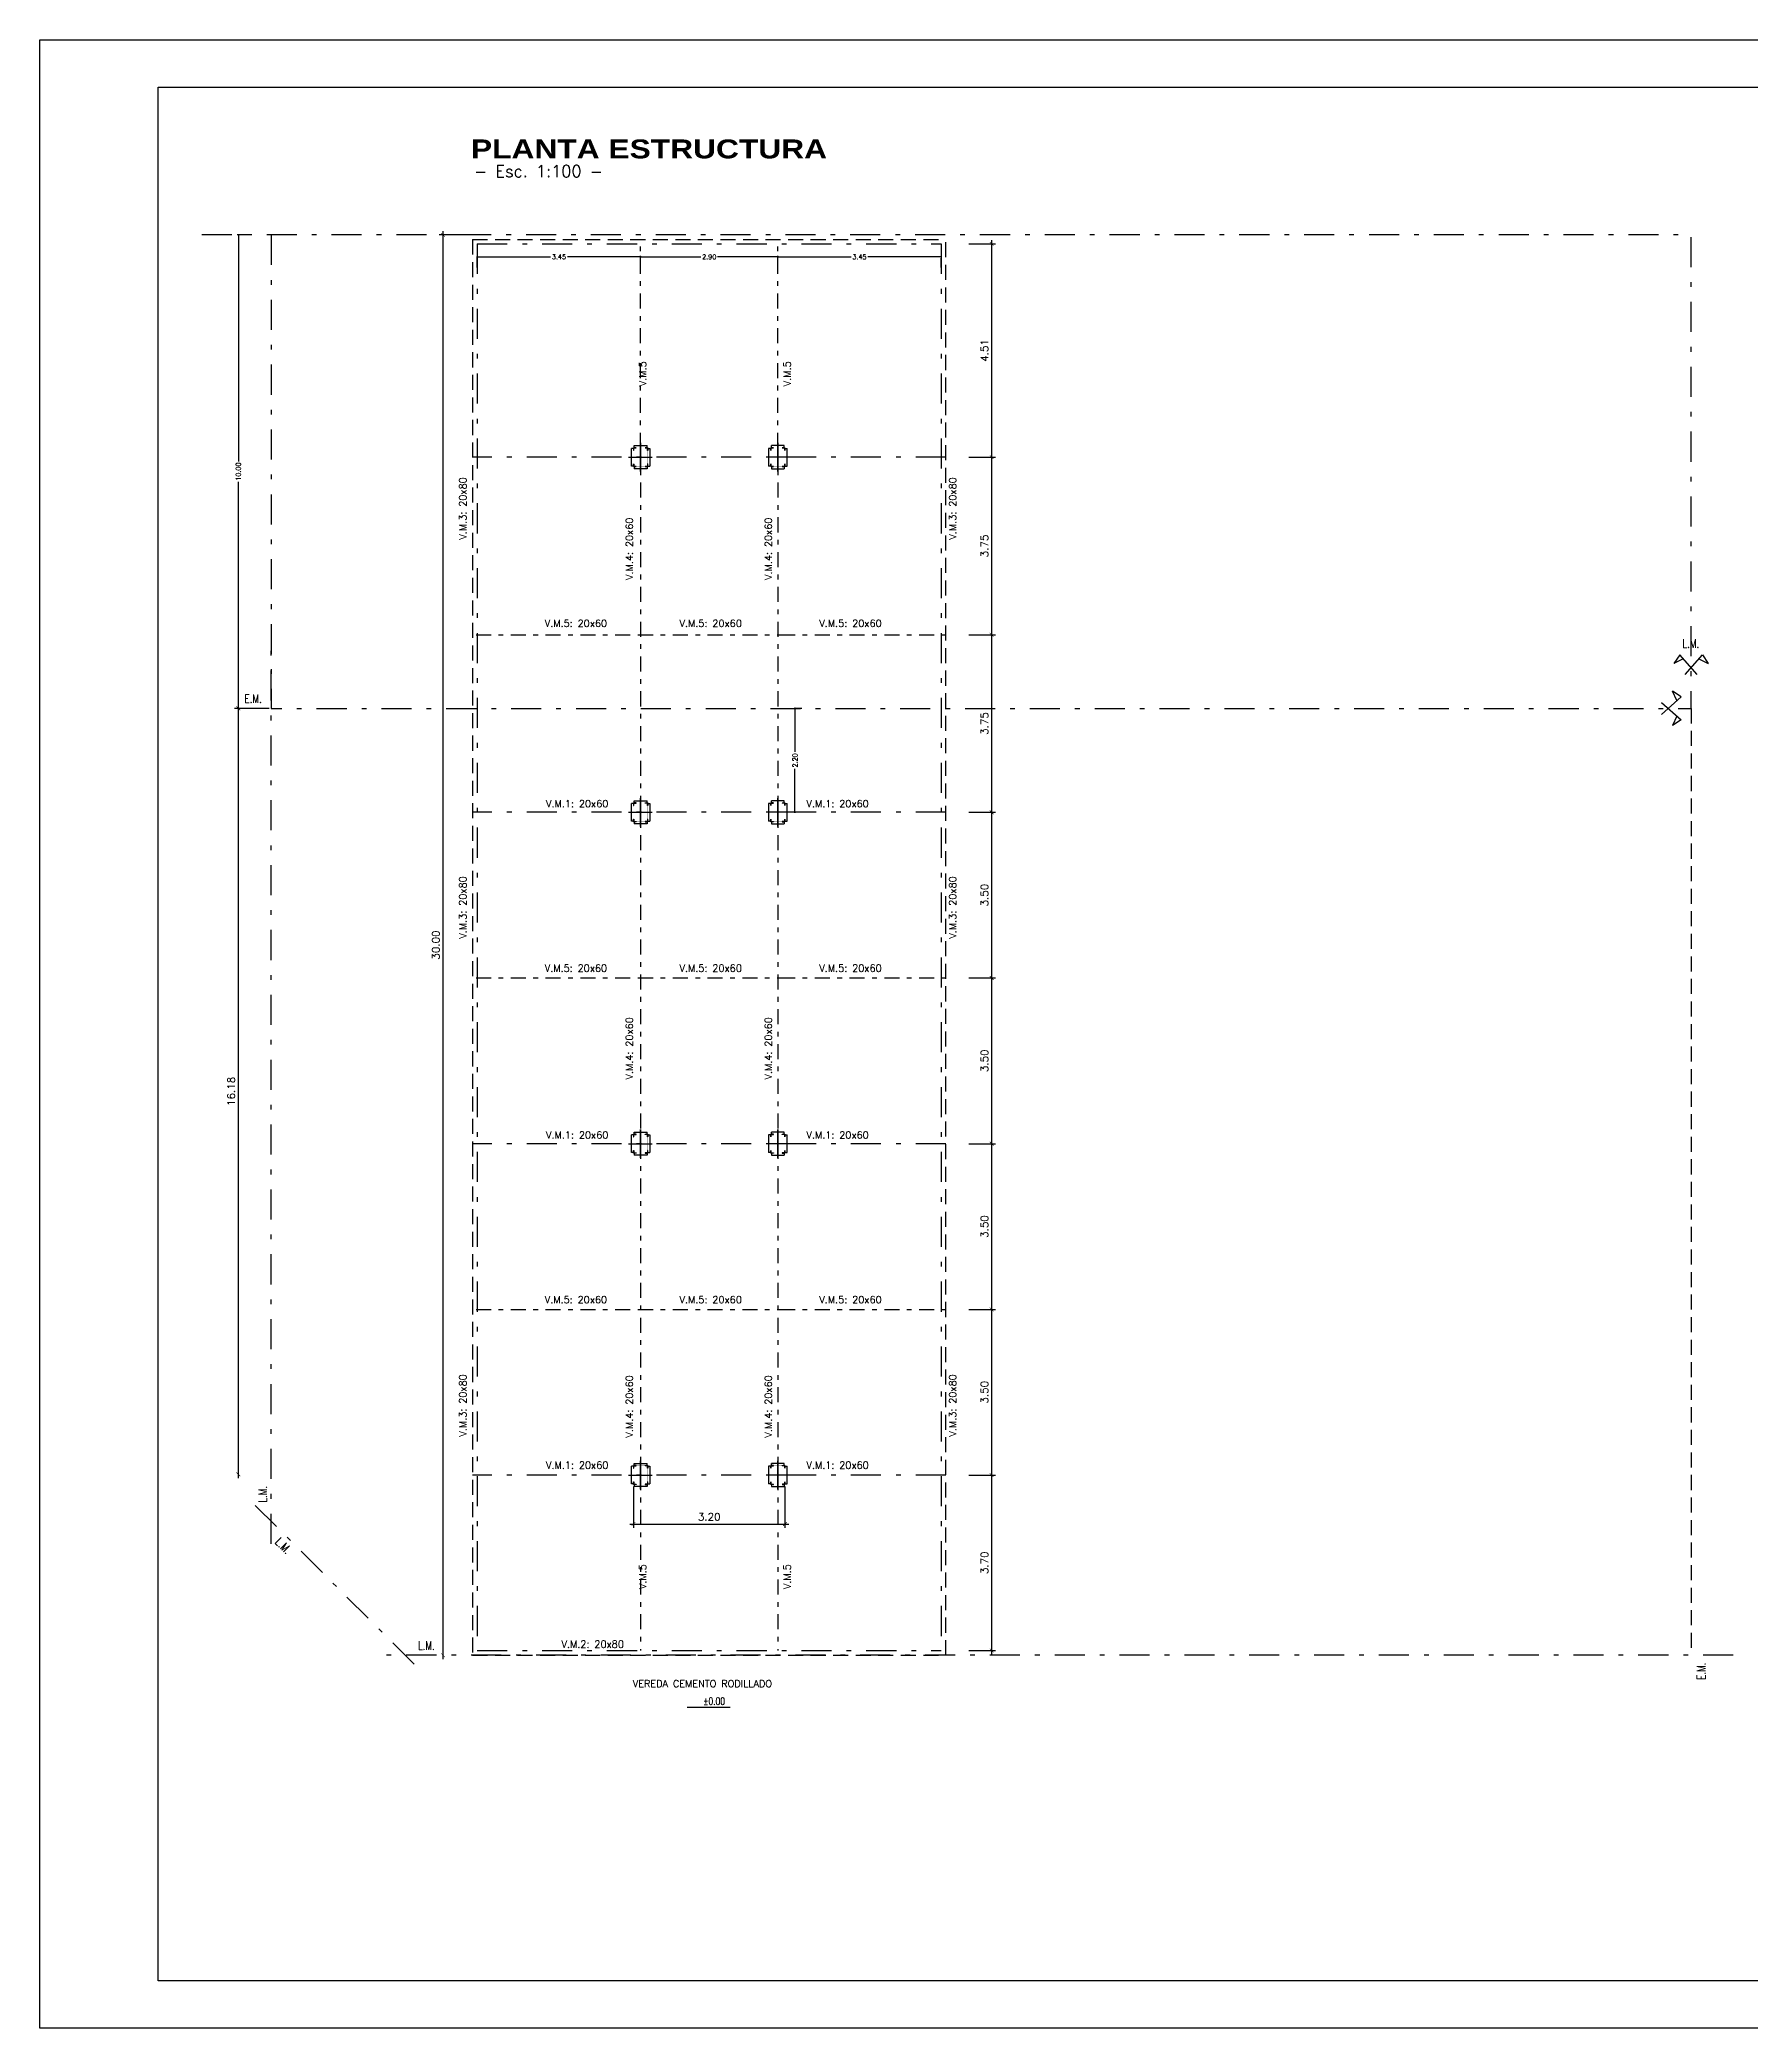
# Model space of a CAD drawing. Header units: millimetres. Extents: x 15 to 74, y 2 to 179.
# Drawn here: x 14.59 to 50.73, y 87.33 to 129.33 of the extents above; entities that cross this region are included whole.
import ezdxf

# ---------------------------------------------------------------- set-up
doc = ezdxf.new("R2010")
doc.units = ezdxf.units.MM
for name, pattern in [('DASHDOT', [25.4, 12.7, -6.35, 0, -6.35]), ('DASHED2', [9.525, 6.35, -3.175]), ('HIDDEN', [0.375, 0.25, -0.125])]:
    doc.linetypes.add(name, pattern=pattern)
for name, color, linetype in [('00-CORTE', 4, 'Continuous'), ('00-COTAS', 1, 'Continuous'), ('00-EJES', 2, 'DASHDOT'), ('00-NIVELES', 3, 'Continuous'), ('00-PROYECCION', 2, 'HIDDEN'), ('00-REFE', 2, 'Continuous'), ('00-TEXTO', 4, 'Continuous'), ('Cordones', 4, 'Continuous'), ('Diagonales', 12, 'Continuous'), ('Ejes Column', 5, 'Continuous'), ('EjeV.M. 2', 4, 'DASHDOT'), ('EjeV.M.1', 5, 'DASHDOT'), ('EjeV.M.2', 3, 'DASHDOT'), ('EjeV.M.4', 6, 'DASHDOT'), ('EjeV.M.5', 4, 'DASHDOT'), ('TEXTO', 7, 'Continuous'), ('ZAP-NERV', 5, 'Continuous')]:
    doc.layers.add(name, color=color, linetype=linetype)
doc.styles.add('ARIAL', font='Simplex.shx')
doc.styles.add('COTAS', font='simplex.shx')
doc.styles.add('ROMANS', font='romans')
doc.styles.add('SANSSERIFBOLD', font='sasb____.pfb', dxfattribs={"width": 1.2})
doc.dimstyles.new('cotas-100', dxfattribs={"dimscale": 0.8, "dimtxt": 0.2, "dimasz": 0.1, "dimexe": 0.1, "dimexo": 0.05, "dimgap": 0.09, "dimtad": 1, "dimzin": 0, "dimdsep": 46, "dimtxsty": 'COTAS', "dimblk": 'ARCHTICK', "dimblk1": 'ARCHTICK', "dimblk2": 'ARCHTICK', "dimsah": 1, "dimcen": 0.09, "dimdle": 0.1, "dimse1": 1, "dimclrd": 1, "dimclre": 1, "dimclrt": 2, "dimadec": 0, "dimazin": 0, "dimtfac": 1, "dimtofl": 0, "dimtmove": 1, "dimatfit": 3, "dimldrblk": 'ARCHTICK', "dimfxl": 1, "dimtolj": 1, "dimtzin": 0, "dimarcsym": 0})
doc.dimstyles.new('COTAS01', dxfattribs={"dimscale": 0.5, "dimtxt": 0.2, "dimasz": 0.05, "dimexe": 0.05, "dimexo": 1, "dimgap": 0.05, "dimtad": 0, "dimzin": 0, "dimdsep": 46, "dimtxsty": 'COTAS', "dimblk1": 'ARCHTICK', "dimblk2": 'ARCHTICK', "dimsah": 1, "dimcen": 0.05, "dimdle": 0.03, "dimclrd": 1, "dimclre": 1, "dimclrt": 2, "dimadec": 0, "dimazin": 0, "dimtfac": 1, "dimtofl": 0, "dimtmove": 0, "dimatfit": 3, "dimldrblk": 'ARCHTICK', "dimfxl": 1, "dimtolj": 1, "dimtzin": 0, "dimarcsym": 0})

# ---------------------------------------------------------------- blocks, each defined once
blk = doc.blocks.new('_ARCHTICK')
at = {"color": 0, "linetype": 'ByBlock', "const_width": 0.15}
blk.add_lwpolyline([(-0.5, -0.5), (0.5, 0.5)], dxfattribs=at)
blk = doc.blocks.new('*D5')
at = {"layer": 'DEFPOINTS', "color": 0, "transparency": 16777216}
for p in [(33.732, 99.018), (33.732, 95.313), (34.7, 95.313)]:
    blk.add_point(p, dxfattribs=at)
at = {"layer": 'Diagonales', "color": 1, "lineweight": -2, "transparency": 16777216}
for p, q in [((34.22, 99.018), (34.78, 99.018)), ((34.7, 99.098), (34.7, 95.233)), ((34.22, 95.313), (34.78, 95.313))]:
    blk.add_line(p, q, dxfattribs=at)
at = {"layer": 'Diagonales', "color": 1, "lineweight": -2, "transparency": 16777216, "xscale": 0.08000000000000002, "yscale": 0.08000000000000002, "zscale": 0.08000000000000002}
for p, rotation in [((34.7, 99.018), 90), ((34.7, 95.313), 270)]:
    blk.add_blockref('_ARCHTICK', p, dxfattribs=dict(at, rotation=rotation))
at = {"layer": 'Diagonales', "color": 2, "transparency": 16777216, "insert": (34.548, 97.165), "char_height": 0.16, "attachment_point": 5, "rotation": 90, "style": 'COTAS'}
blk.add_mtext('\\A1;3.70', dxfattribs=at)
blk = doc.blocks.new('*D4')
at = {"color": 1, "lineweight": -2, "transparency": 16777216}
for p, q in [((23.692, 125.213), (23.028, 125.213)), ((23.108, 95.133), (23.108, 125.293))]:
    blk.add_line(p, q, dxfattribs=at)
at = {"layer": 'DEFPOINTS', "color": 0, "transparency": 16777216}
for p in [(23.108, 125.213), (23.732, 125.213), (25.732, 95.213)]:
    blk.add_point(p, dxfattribs=at)
at = {"color": 1, "lineweight": -2, "transparency": 16777216, "xscale": 0.08000000000000002, "yscale": 0.08000000000000002, "zscale": 0.08000000000000002}
for p, rotation in [((23.108, 125.213), 90), ((23.108, 95.213), 270)]:
    blk.add_blockref('_ARCHTICK', p, dxfattribs=dict(at, rotation=rotation))
at = {"color": 2, "transparency": 16777216, "insert": (22.956, 110.213), "char_height": 0.16, "attachment_point": 5, "rotation": 90, "style": 'COTAS'}
blk.add_mtext('\\A1;30.00', dxfattribs=at)
blk = doc.blocks.new('_Dot')
at = {"color": 0, "linetype": 'ByBlock', "lineweight": -2}
blk.add_line((-0.5, 0), (-1, 0), dxfattribs=at)
at = {"color": 0, "linetype": 'ByBlock', "const_width": 0.5}
blk.add_lwpolyline([(-0.25, 0, 1), (0.25, 0, 1)], format="xyb", close=True, dxfattribs=at)
blk = doc.blocks.new('DOT')
at = {"layer": 'ZAP-NERV', "color": 0, "linetype": 'ByBlock'}
blk.add_line((-0.5, 0), (-1, 0), dxfattribs=at)
at = {"layer": 'ZAP-NERV', "color": 0, "linetype": 'ByBlock', "const_width": 0.5}
blk.add_lwpolyline([(-0.25, 0, 1), (0.25, 0, 1)], format="xyb", close=True, dxfattribs=at)
blk = doc.blocks.new('*D6')
at = {"layer": 'DEFPOINTS', "color": 0, "ltscale": 0.05, "transparency": 16777216}
for p in [(27.133, 98.818), (30.332, 98.818), (30.332, 97.984)]:
    blk.add_point(p, dxfattribs=at)
at = {"layer": 'Diagonales', "color": 1, "lineweight": -2, "ltscale": 0.05, "transparency": 16777216}
for p, q in [((27.133, 98.778), (27.133, 97.904)), ((30.332, 98.778), (30.332, 97.904)), ((27.053, 97.984), (30.412, 97.984))]:
    blk.add_line(p, q, dxfattribs=at)
at = {"layer": 'Diagonales', "color": 1, "lineweight": -2, "ltscale": 0.05, "transparency": 16777216, "xscale": 0.08000000000000002, "yscale": 0.08000000000000002, "zscale": 0.08000000000000002, "rotation": 180}
blk.add_blockref('_ARCHTICK', (27.133, 97.984), dxfattribs=at)
at = {"layer": 'Diagonales', "color": 1, "lineweight": -2, "ltscale": 0.05, "transparency": 16777216, "xscale": 0.08000000000000002, "yscale": 0.08000000000000002, "zscale": 0.08000000000000002}
blk.add_blockref('_ARCHTICK', (30.332, 97.984), dxfattribs=at)
at = {"layer": 'Diagonales', "color": 2, "ltscale": 0.05, "transparency": 16777216, "insert": (28.732, 98.136), "char_height": 0.16, "attachment_point": 5, "style": 'COTAS'}
blk.add_mtext('\\A1;3.20', dxfattribs=at)
blk = doc.blocks.new('*D7')
at = {"layer": '00-COTAS', "color": 1, "lineweight": -2, "transparency": 16777216}
for p, q in [((19.438, 115.213), (18.704, 115.213)), ((18.784, 98.953), (18.784, 115.293))]:
    blk.add_line(p, q, dxfattribs=at)
at = {"layer": 'DEFPOINTS', "color": 0, "transparency": 16777216}
for p in [(18.784, 115.213), (19.478, 115.213), (19.478, 99.033)]:
    blk.add_point(p, dxfattribs=at)
at = {"layer": '00-COTAS', "color": 1, "lineweight": -2, "transparency": 16777216, "xscale": 0.08000000000000002, "yscale": 0.08000000000000002, "zscale": 0.08000000000000002}
for p, rotation in [((18.784, 115.213), 90), ((18.784, 99.033), 270)]:
    blk.add_blockref('_ARCHTICK', p, dxfattribs=dict(at, rotation=rotation))
at = {"layer": '00-COTAS', "color": 2, "transparency": 16777216, "insert": (18.632, 107.123), "char_height": 0.16, "attachment_point": 5, "rotation": 90, "style": 'COTAS'}
blk.add_mtext('\\A1;16.18', dxfattribs=at)
blk = doc.blocks.new('*D8')
at = {"layer": 'DEFPOINTS', "color": 0, "transparency": 16777216}
for p in [(33.732, 102.518), (33.732, 99.018), (34.7, 99.018)]:
    blk.add_point(p, dxfattribs=at)
at = {"layer": 'Diagonales', "color": 1, "lineweight": -2, "transparency": 16777216}
for p, q in [((34.22, 102.518), (34.78, 102.518)), ((34.7, 102.598), (34.7, 98.938)), ((34.22, 99.018), (34.78, 99.018))]:
    blk.add_line(p, q, dxfattribs=at)
at = {"layer": 'Diagonales', "color": 1, "lineweight": -2, "transparency": 16777216, "xscale": 0.08000000000000002, "yscale": 0.08000000000000002, "zscale": 0.08000000000000002}
for p, rotation in [((34.7, 102.518), 90), ((34.7, 99.018), 270)]:
    blk.add_blockref('_ARCHTICK', p, dxfattribs=dict(at, rotation=rotation))
at = {"layer": 'Diagonales', "color": 2, "transparency": 16777216, "insert": (34.548, 100.768), "char_height": 0.16, "attachment_point": 5, "rotation": 90, "style": 'COTAS'}
blk.add_mtext('\\A1;3.50', dxfattribs=at)
blk = doc.blocks.new('*D9')
at = {"layer": 'DEFPOINTS', "color": 0, "transparency": 16777216}
for p in [(33.732, 106.018), (33.732, 102.518), (34.7, 102.518)]:
    blk.add_point(p, dxfattribs=at)
at = {"layer": 'Diagonales', "color": 1, "lineweight": -2, "transparency": 16777216}
for p, q in [((34.22, 106.018), (34.78, 106.018)), ((34.7, 106.098), (34.7, 102.438)), ((34.22, 102.518), (34.78, 102.518))]:
    blk.add_line(p, q, dxfattribs=at)
at = {"layer": 'Diagonales', "color": 1, "lineweight": -2, "transparency": 16777216, "xscale": 0.08000000000000002, "yscale": 0.08000000000000002, "zscale": 0.08000000000000002}
for p, rotation in [((34.7, 106.018), 90), ((34.7, 102.518), 270)]:
    blk.add_blockref('_ARCHTICK', p, dxfattribs=dict(at, rotation=rotation))
at = {"layer": 'Diagonales', "color": 2, "transparency": 16777216, "insert": (34.548, 104.268), "char_height": 0.16, "attachment_point": 5, "rotation": 90, "style": 'COTAS'}
blk.add_mtext('\\A1;3.50', dxfattribs=at)
blk = doc.blocks.new('*D10')
at = {"layer": 'DEFPOINTS', "color": 0, "transparency": 16777216}
for p in [(33.732, 109.518), (33.732, 106.018), (34.7, 106.018)]:
    blk.add_point(p, dxfattribs=at)
at = {"layer": 'Diagonales', "color": 1, "lineweight": -2, "transparency": 16777216}
for p, q in [((34.22, 109.518), (34.78, 109.518)), ((34.7, 109.598), (34.7, 105.938)), ((34.22, 106.018), (34.78, 106.018))]:
    blk.add_line(p, q, dxfattribs=at)
at = {"layer": 'Diagonales', "color": 1, "lineweight": -2, "transparency": 16777216, "xscale": 0.08000000000000002, "yscale": 0.08000000000000002, "zscale": 0.08000000000000002}
for p, rotation in [((34.7, 109.518), 90), ((34.7, 106.018), 270)]:
    blk.add_blockref('_ARCHTICK', p, dxfattribs=dict(at, rotation=rotation))
at = {"layer": 'Diagonales', "color": 2, "transparency": 16777216, "insert": (34.548, 107.768), "char_height": 0.16, "attachment_point": 5, "rotation": 90, "style": 'COTAS'}
blk.add_mtext('\\A1;3.50', dxfattribs=at)
blk = doc.blocks.new('*D11')
at = {"layer": 'DEFPOINTS', "color": 0, "transparency": 16777216}
for p in [(33.732, 113.018), (33.732, 109.518), (34.7, 109.518)]:
    blk.add_point(p, dxfattribs=at)
at = {"layer": 'Diagonales', "color": 1, "lineweight": -2, "transparency": 16777216}
for p, q in [((34.22, 113.018), (34.78, 113.018)), ((34.7, 113.098), (34.7, 109.438)), ((34.22, 109.518), (34.78, 109.518))]:
    blk.add_line(p, q, dxfattribs=at)
at = {"layer": 'Diagonales', "color": 1, "lineweight": -2, "transparency": 16777216, "xscale": 0.08000000000000002, "yscale": 0.08000000000000002, "zscale": 0.08000000000000002}
for p, rotation in [((34.7, 113.018), 90), ((34.7, 109.518), 270)]:
    blk.add_blockref('_ARCHTICK', p, dxfattribs=dict(at, rotation=rotation))
at = {"layer": 'Diagonales', "color": 2, "transparency": 16777216, "insert": (34.548, 111.268), "char_height": 0.16, "attachment_point": 5, "rotation": 90, "style": 'COTAS'}
blk.add_mtext('\\A1;3.50', dxfattribs=at)
blk = doc.blocks.new('*D12')
at = {"layer": 'DEFPOINTS', "color": 0, "transparency": 16777216}
for p in [(33.732, 116.768), (33.732, 113.018), (34.7, 113.018)]:
    blk.add_point(p, dxfattribs=at)
at = {"layer": 'Diagonales', "color": 1, "lineweight": -2, "transparency": 16777216}
for p, q in [((34.22, 116.768), (34.78, 116.768)), ((34.7, 116.848), (34.7, 112.938)), ((34.22, 113.018), (34.78, 113.018))]:
    blk.add_line(p, q, dxfattribs=at)
at = {"layer": 'Diagonales', "color": 1, "lineweight": -2, "transparency": 16777216, "xscale": 0.08000000000000002, "yscale": 0.08000000000000002, "zscale": 0.08000000000000002}
for p, rotation in [((34.7, 116.768), 90), ((34.7, 113.018), 270)]:
    blk.add_blockref('_ARCHTICK', p, dxfattribs=dict(at, rotation=rotation))
at = {"layer": 'Diagonales', "color": 2, "transparency": 16777216, "insert": (34.548, 114.893), "char_height": 0.16, "attachment_point": 5, "rotation": 90, "style": 'COTAS'}
blk.add_mtext('\\A1;3.75', dxfattribs=at)
blk = doc.blocks.new('*D13')
at = {"layer": 'DEFPOINTS', "color": 0, "transparency": 16777216}
for p in [(33.732, 120.518), (33.732, 116.768), (34.7, 116.768)]:
    blk.add_point(p, dxfattribs=at)
at = {"layer": 'Diagonales', "color": 1, "lineweight": -2, "transparency": 16777216}
for p, q in [((34.7, 120.598), (34.7, 116.688)), ((34.22, 120.518), (34.78, 120.518)), ((34.22, 116.768), (34.78, 116.768))]:
    blk.add_line(p, q, dxfattribs=at)
at = {"layer": 'Diagonales', "color": 1, "lineweight": -2, "transparency": 16777216, "xscale": 0.08000000000000002, "yscale": 0.08000000000000002, "zscale": 0.08000000000000002}
for p, rotation in [((34.7, 120.518), 90), ((34.7, 116.768), 270)]:
    blk.add_blockref('_ARCHTICK', p, dxfattribs=dict(at, rotation=rotation))
at = {"layer": 'Diagonales', "color": 2, "transparency": 16777216, "insert": (34.548, 118.643), "char_height": 0.16, "attachment_point": 5, "rotation": 90, "style": 'COTAS'}
blk.add_mtext('\\A1;3.75', dxfattribs=at)
blk = doc.blocks.new('*D14')
at = {"layer": 'DEFPOINTS', "color": 0, "transparency": 16777216}
for p in [(33.732, 125.024), (33.732, 120.518), (34.7, 120.518)]:
    blk.add_point(p, dxfattribs=at)
at = {"layer": 'Diagonales', "color": 1, "lineweight": -2, "transparency": 16777216}
for p, q in [((34.22, 125.024), (34.78, 125.024)), ((34.7, 125.104), (34.7, 120.438)), ((34.22, 120.518), (34.78, 120.518))]:
    blk.add_line(p, q, dxfattribs=at)
at = {"layer": 'Diagonales', "color": 1, "lineweight": -2, "transparency": 16777216, "xscale": 0.08000000000000002, "yscale": 0.08000000000000002, "zscale": 0.08000000000000002}
for p, rotation in [((34.7, 125.024), 90), ((34.7, 120.518), 270)]:
    blk.add_blockref('_ARCHTICK', p, dxfattribs=dict(at, rotation=rotation))
at = {"layer": 'Diagonales', "color": 2, "transparency": 16777216, "insert": (34.548, 122.771), "char_height": 0.16, "attachment_point": 5, "rotation": 90, "style": 'COTAS'}
blk.add_mtext('\\A1;4.51', dxfattribs=at)
blk = doc.blocks.new('*D15')
at = {"layer": 'DEFPOINTS', "color": 0, "transparency": 16777216}
for p in [(23.832, 125.024), (27.283, 125.123), (27.283, 124.751)]:
    blk.add_point(p, dxfattribs=at)
at = {"layer": 'Diagonales', "color": 1, "lineweight": -2, "transparency": 16777216}
for p, q in [((23.817, 124.751), (25.38, 124.751)), ((27.298, 124.751), (25.735, 124.751)), ((23.832, 124.524), (23.832, 124.726)), ((27.283, 124.623), (27.283, 124.726))]:
    blk.add_line(p, q, dxfattribs=at)
at = {"layer": 'Diagonales', "color": 1, "lineweight": -2, "transparency": 16777216, "xscale": 0.025, "yscale": 0.025, "zscale": 0.025, "rotation": 180}
blk.add_blockref('_ARCHTICK', (23.832, 124.751), dxfattribs=at)
at = {"layer": 'Diagonales', "color": 1, "lineweight": -2, "transparency": 16777216, "xscale": 0.025, "yscale": 0.025, "zscale": 0.025}
blk.add_blockref('_ARCHTICK', (27.283, 124.751), dxfattribs=at)
at = {"layer": 'Diagonales', "color": 2, "transparency": 16777216, "insert": (25.558, 124.751), "char_height": 0.1, "attachment_point": 5, "style": 'COTAS'}
blk.add_mtext('\\A1;3.45', dxfattribs=at)
blk = doc.blocks.new('*D16')
at = {"layer": 'DEFPOINTS', "color": 0, "transparency": 16777216}
for p in [(30.182, 125.024), (30.182, 124.749), (27.283, 124.024)]:
    blk.add_point(p, dxfattribs=at)
at = {"layer": 'Diagonales', "color": 1, "lineweight": -2, "transparency": 16777216}
for p, q in [((27.268, 124.749), (28.555, 124.749)), ((27.283, 124.524), (27.283, 124.774)), ((30.197, 124.749), (28.91, 124.749)), ((30.182, 124.524), (30.182, 124.724))]:
    blk.add_line(p, q, dxfattribs=at)
at = {"layer": 'Diagonales', "color": 1, "lineweight": -2, "transparency": 16777216, "xscale": 0.025, "yscale": 0.025, "zscale": 0.025, "rotation": 180}
blk.add_blockref('_ARCHTICK', (27.283, 124.749), dxfattribs=at)
at = {"layer": 'Diagonales', "color": 1, "lineweight": -2, "transparency": 16777216, "xscale": 0.025, "yscale": 0.025, "zscale": 0.025}
blk.add_blockref('_ARCHTICK', (30.182, 124.749), dxfattribs=at)
at = {"layer": 'Diagonales', "color": 2, "transparency": 16777216, "insert": (28.732, 124.749), "char_height": 0.1, "attachment_point": 5, "style": 'COTAS'}
blk.add_mtext('\\A1;2.90', dxfattribs=at)
blk = doc.blocks.new('*D17')
at = {"layer": 'DEFPOINTS', "color": 0, "transparency": 16777216}
for p in [(33.632, 125.024), (33.632, 124.749), (30.182, 124.024)]:
    blk.add_point(p, dxfattribs=at)
at = {"layer": 'Diagonales', "color": 1, "lineweight": -2, "transparency": 16777216}
for p, q in [((30.167, 124.749), (31.73, 124.749)), ((30.182, 124.524), (30.182, 124.774)), ((33.647, 124.749), (32.085, 124.749)), ((33.632, 124.524), (33.632, 124.724))]:
    blk.add_line(p, q, dxfattribs=at)
at = {"layer": 'Diagonales', "color": 1, "lineweight": -2, "transparency": 16777216, "xscale": 0.025, "yscale": 0.025, "zscale": 0.025, "rotation": 180}
blk.add_blockref('_ARCHTICK', (30.182, 124.749), dxfattribs=at)
at = {"layer": 'Diagonales', "color": 1, "lineweight": -2, "transparency": 16777216, "xscale": 0.025, "yscale": 0.025, "zscale": 0.025}
blk.add_blockref('_ARCHTICK', (33.632, 124.749), dxfattribs=at)
at = {"layer": 'Diagonales', "color": 2, "transparency": 16777216, "insert": (31.907, 124.749), "char_height": 0.1, "attachment_point": 5, "style": 'COTAS'}
blk.add_mtext('\\A1;3.45', dxfattribs=at)
blk = doc.blocks.new('*D70')
at = {"layer": 'DEFPOINTS', "color": 0, "transparency": 16777216}
for p in [(18.784, 125.213), (19.478, 125.213), (19.478, 115.213)]:
    blk.add_point(p, dxfattribs=at)
at = {"layer": 'Diagonales', "color": 1, "lineweight": -2, "transparency": 16777216}
for p, q in [((18.978, 125.213), (18.759, 125.213)), ((18.784, 125.228), (18.784, 120.428)), ((18.784, 115.198), (18.784, 119.997)), ((18.978, 115.213), (18.759, 115.213))]:
    blk.add_line(p, q, dxfattribs=at)
at = {"layer": 'Diagonales', "color": 1, "lineweight": -2, "transparency": 16777216, "xscale": 0.025, "yscale": 0.025, "zscale": 0.025}
for p, rotation in [((18.784, 125.213), 90), ((18.784, 115.213), 270)]:
    blk.add_blockref('_ARCHTICK', p, dxfattribs=dict(at, rotation=rotation))
at = {"layer": 'Diagonales', "color": 2, "transparency": 16777216, "insert": (18.784, 120.213), "char_height": 0.1, "attachment_point": 5, "rotation": 90, "style": 'COTAS'}
blk.add_mtext('\\A1;10.00', dxfattribs=at)
blk = doc.blocks.new('*D86')
at = {"layer": 'DEFPOINTS', "color": 0, "transparency": 16777216}
for p in [(30.187, 115.213), (30.545, 115.213), (30.187, 113.018)]:
    blk.add_point(p, dxfattribs=at)
at = {"layer": 'Diagonales', "color": 1, "lineweight": -2, "transparency": 16777216}
for p, q in [((30.545, 115.228), (30.545, 114.293)), ((30.687, 115.213), (30.57, 115.213)), ((30.545, 113.003), (30.545, 113.938)), ((30.687, 113.018), (30.57, 113.018))]:
    blk.add_line(p, q, dxfattribs=at)
at = {"layer": 'Diagonales', "color": 1, "lineweight": -2, "transparency": 16777216, "xscale": 0.025, "yscale": 0.025, "zscale": 0.025}
for p, rotation in [((30.545, 115.213), 90), ((30.545, 113.018), 270)]:
    blk.add_blockref('_ARCHTICK', p, dxfattribs=dict(at, rotation=rotation))
at = {"layer": 'Diagonales', "color": 2, "transparency": 16777216, "insert": (30.545, 114.115), "char_height": 0.1, "attachment_point": 5, "rotation": 90, "style": 'COTAS'}
blk.add_mtext('\\A1;2.20', dxfattribs=at)

msp = doc.modelspace()

# ---------------------------------------------------------------- linework, layer by layer
at = {"color": 1}
msp.add_lwpolyline([(73.988, 129.335), (73.988, 87.335), (14.588, 87.335), (14.588, 129.335)], close=True, dxfattribs=at)
at = {"color": 7}
msp.add_lwpolyline([(17.088, 128.335), (72.988, 128.335), (72.988, 88.335), (17.088, 88.335)], close=True, dxfattribs=at)
at = {"layer": '00-CORTE', "color": 2}
for p, q in [((49.237, 116.344), (49.117, 116.16)), ((49.605, 115.931), (49.237, 116.344)), ((49.351, 115.931), (49.719, 116.344)), ((49.719, 116.344), (49.838, 116.16)), ((49.314, 116.258), (49.117, 116.16)), ((49.642, 116.258), (49.838, 116.16)), ((49.267, 115.454), (49.083, 115.574)), ((49.18, 115.377), (49.083, 115.574)), ((48.853, 115.086), (49.267, 115.454)), ((48.853, 115.34), (49.267, 114.972)), ((49.18, 115.049), (49.083, 114.852)), ((49.267, 114.972), (49.083, 114.852))]:
    msp.add_line(p, q, dxfattribs=at)
at = {"layer": '00-EJES', "linetype": 'DASHDOT', "ltscale": 0.05}
msp.add_line((50.368, 95.213), (21.832, 95.213), dxfattribs=at)
at = {"layer": '00-EJES', "linetype": 'DASHDOT', "ltscale": 0.05, "flags": 128}
msp.add_lwpolyline([(19.478, 125.213), (19.478, 115.213), (49.478, 115.213), (49.478, 125.213), (17.97, 125.213)], dxfattribs=at)
at = {"layer": '00-EJES', "linetype": 'DASHDOT', "ltscale": 0.05}
for points in [[(19.478, 97.567), (19.478, 116.486)], [(19.141, 98.379), (22.644, 94.877)]]:
    msp.add_lwpolyline(points, dxfattribs=at)
at = {"layer": '00-NIVELES', "linetype": 'ByBlock'}
msp.add_line((28.27, 94.113), (29.175, 94.113), dxfattribs=at)
at = {"layer": '00-PROYECCION', "color": 8, "linetype": 'DASHED2', "ltscale": 0.05}
for p, q in [((23.732, 125.114), (23.732, 95.213)), ((23.732, 125.114), (33.732, 125.114)), ((33.732, 95.213), (33.732, 125.114)), ((23.732, 95.213), (33.732, 95.213))]:
    msp.add_line(p, q, dxfattribs=at)
at = {"layer": '00-PROYECCION', "color": 4, "linetype": 'DASHED2', "ltscale": 0.05}
msp.add_line((49.478, 115.213), (49.478, 95.213), dxfattribs=at)
at = {"layer": 'Cordones'}
for points in [[(27.133, 120.661), (27.133, 120.661, 0.414214), (27.137, 120.665), (27.137, 120.705, -0.414214), (27.145, 120.713), (27.186, 120.713, 0.414214), (27.19, 120.717), (27.19, 120.718), (27.133, 120.718)], [(27.433, 120.661), (27.432, 120.661, -0.414214), (27.428, 120.665), (27.428, 120.705, 0.414214), (27.42, 120.713), (27.38, 120.713, -0.414214), (27.376, 120.717), (27.376, 120.718), (27.433, 120.718)], [(30.032, 120.661), (30.033, 120.661, 0.414214), (30.037, 120.665), (30.037, 120.705, -0.414214), (30.045, 120.713), (30.085, 120.713, 0.414214), (30.089, 120.717), (30.089, 120.718), (30.032, 120.718)], [(30.332, 120.661), (30.331, 120.661, -0.414214), (30.327, 120.665), (30.327, 120.705, 0.414214), (30.319, 120.713), (30.279, 120.713, -0.414214), (30.275, 120.717), (30.275, 120.718), (30.332, 120.718)], [(27.133, 120.375), (27.133, 120.375, -0.414214), (27.137, 120.371), (27.137, 120.331, 0.414214), (27.145, 120.323), (27.186, 120.323, -0.414214), (27.19, 120.319), (27.19, 120.318), (27.133, 120.318)], [(27.433, 120.375), (27.432, 120.375, 0.414214), (27.428, 120.371), (27.428, 120.331, -0.414214), (27.42, 120.323), (27.38, 120.323, 0.414214), (27.376, 120.319), (27.376, 120.318), (27.433, 120.318)], [(30.032, 120.375), (30.033, 120.375, -0.414214), (30.037, 120.371), (30.037, 120.331, 0.414214), (30.045, 120.323), (30.085, 120.323, -0.414214), (30.089, 120.319), (30.089, 120.318), (30.032, 120.318)], [(30.332, 120.375), (30.331, 120.375, 0.414214), (30.327, 120.371), (30.327, 120.331, -0.414214), (30.319, 120.323), (30.279, 120.323, 0.414214), (30.275, 120.319), (30.275, 120.318), (30.332, 120.318)], [(27.133, 113.161), (27.133, 113.161, 0.414214), (27.137, 113.165), (27.137, 113.205, -0.414214), (27.145, 113.213), (27.186, 113.213, 0.414214), (27.19, 113.217), (27.19, 113.218), (27.133, 113.218)], [(27.433, 113.161), (27.432, 113.161, -0.414214), (27.428, 113.165), (27.428, 113.205, 0.414214), (27.42, 113.213), (27.38, 113.213, -0.414214), (27.376, 113.217), (27.376, 113.218), (27.433, 113.218)], [(30.032, 113.161), (30.033, 113.161, 0.414214), (30.037, 113.165), (30.037, 113.205, -0.414214), (30.045, 113.213), (30.085, 113.213, 0.414214), (30.089, 113.217), (30.089, 113.218), (30.032, 113.218)], [(30.332, 113.161), (30.331, 113.161, -0.414214), (30.327, 113.165), (30.327, 113.205, 0.414214), (30.319, 113.213), (30.279, 113.213, -0.414214), (30.275, 113.217), (30.275, 113.218), (30.332, 113.218)], [(27.133, 112.875), (27.133, 112.875, -0.414214), (27.137, 112.871), (27.137, 112.831, 0.414214), (27.145, 112.823), (27.186, 112.823, -0.414214), (27.19, 112.819), (27.19, 112.818), (27.133, 112.818)], [(27.433, 112.875), (27.432, 112.875, 0.414214), (27.428, 112.871), (27.428, 112.831, -0.414214), (27.42, 112.823), (27.38, 112.823, 0.414214), (27.376, 112.819), (27.376, 112.818), (27.433, 112.818)], [(30.032, 112.875), (30.033, 112.875, -0.414214), (30.037, 112.871), (30.037, 112.831, 0.414214), (30.045, 112.823), (30.085, 112.823, -0.414214), (30.089, 112.819), (30.089, 112.818), (30.032, 112.818)], [(30.332, 112.875), (30.331, 112.875, 0.414214), (30.327, 112.871), (30.327, 112.831, -0.414214), (30.319, 112.823), (30.279, 112.823, 0.414214), (30.275, 112.819), (30.275, 112.818), (30.332, 112.818)], [(27.133, 106.161), (27.133, 106.161, 0.414214), (27.137, 106.165), (27.137, 106.205, -0.414214), (27.145, 106.213), (27.186, 106.213, 0.414214), (27.19, 106.217), (27.19, 106.218), (27.133, 106.218)], [(27.133, 105.875), (27.133, 105.875, -0.414214), (27.137, 105.871), (27.137, 105.831, 0.414214), (27.145, 105.823), (27.186, 105.823, -0.414214), (27.19, 105.819), (27.19, 105.818), (27.133, 105.818)], [(27.433, 106.161), (27.432, 106.161, -0.414214), (27.428, 106.165), (27.428, 106.205, 0.414214), (27.42, 106.213), (27.38, 106.213, -0.414214), (27.376, 106.217), (27.376, 106.218), (27.433, 106.218)], [(27.433, 105.875), (27.432, 105.875, 0.414214), (27.428, 105.871), (27.428, 105.831, -0.414214), (27.42, 105.823), (27.38, 105.823, 0.414214), (27.376, 105.819), (27.376, 105.818), (27.433, 105.818)], [(30.032, 106.161), (30.033, 106.161, 0.414214), (30.037, 106.165), (30.037, 106.205, -0.414214), (30.045, 106.213), (30.085, 106.213, 0.414214), (30.089, 106.217), (30.089, 106.218), (30.032, 106.218)], [(30.032, 105.875), (30.033, 105.875, -0.414214), (30.037, 105.871), (30.037, 105.831, 0.414214), (30.045, 105.823), (30.085, 105.823, -0.414214), (30.089, 105.819), (30.089, 105.818), (30.032, 105.818)], [(30.332, 106.161), (30.331, 106.161, -0.414214), (30.327, 106.165), (30.327, 106.205, 0.414214), (30.319, 106.213), (30.279, 106.213, -0.414214), (30.275, 106.217), (30.275, 106.218), (30.332, 106.218)], [(30.332, 105.875), (30.331, 105.875, 0.414214), (30.327, 105.871), (30.327, 105.831, -0.414214), (30.319, 105.823), (30.279, 105.823, 0.414214), (30.275, 105.819), (30.275, 105.818), (30.332, 105.818)], [(27.133, 99.161), (27.133, 99.161, 0.414214), (27.137, 99.165), (27.137, 99.205, -0.414214), (27.145, 99.213), (27.186, 99.213, 0.414214), (27.19, 99.217), (27.19, 99.218), (27.133, 99.218)], [(27.433, 99.161), (27.432, 99.161, -0.414214), (27.428, 99.165), (27.428, 99.205, 0.414214), (27.42, 99.213), (27.38, 99.213, -0.414214), (27.376, 99.217), (27.376, 99.218), (27.433, 99.218)], [(30.032, 99.161), (30.033, 99.161, 0.414214), (30.037, 99.165), (30.037, 99.205, -0.414214), (30.045, 99.213), (30.085, 99.213, 0.414214), (30.089, 99.217), (30.089, 99.218), (30.032, 99.218)], [(30.332, 99.161), (30.331, 99.161, -0.414214), (30.327, 99.165), (30.327, 99.205, 0.414214), (30.319, 99.213), (30.279, 99.213, -0.414214), (30.275, 99.217), (30.275, 99.218), (30.332, 99.218)], [(27.133, 98.875), (27.133, 98.875, -0.414214), (27.137, 98.871), (27.137, 98.831, 0.414214), (27.145, 98.823), (27.186, 98.823, -0.414214), (27.19, 98.819), (27.19, 98.818), (27.133, 98.818)], [(27.433, 98.875), (27.432, 98.875, 0.414214), (27.428, 98.871), (27.428, 98.831, -0.414214), (27.42, 98.823), (27.38, 98.823, 0.414214), (27.376, 98.819), (27.376, 98.818), (27.433, 98.818)], [(30.032, 98.875), (30.033, 98.875, -0.414214), (30.037, 98.871), (30.037, 98.831, 0.414214), (30.045, 98.823), (30.085, 98.823, -0.414214), (30.089, 98.819), (30.089, 98.818), (30.032, 98.818)], [(30.332, 98.875), (30.331, 98.875, 0.414214), (30.327, 98.871), (30.327, 98.831, -0.414214), (30.319, 98.823), (30.279, 98.823, 0.414214), (30.275, 98.819), (30.275, 98.818), (30.332, 98.818)]]:
    msp.add_lwpolyline(points, format="xyb", close=True, dxfattribs=at)
at = {"layer": 'Diagonales'}
for p, q in [((27.133, 120.705), (27.089, 120.705)), ((27.145, 120.718), (27.145, 120.762)), ((27.283, 120.218), (27.283, 120.818)), ((27.42, 120.718), (27.42, 120.762)), ((27.433, 120.705), (27.477, 120.705)), ((30.032, 120.705), (29.988, 120.705)), ((30.045, 120.718), (30.045, 120.762)), ((30.182, 120.218), (30.182, 120.818)), ((30.319, 120.718), (30.319, 120.762)), ((30.332, 120.705), (30.376, 120.705)), ((27.133, 120.331), (27.089, 120.331)), ((27.145, 120.318), (27.145, 120.274)), ((27.42, 120.318), (27.42, 120.274)), ((27.433, 120.331), (27.477, 120.331)), ((30.032, 120.331), (29.988, 120.331)), ((30.045, 120.318), (30.045, 120.274)), ((30.319, 120.318), (30.319, 120.274)), ((30.332, 120.331), (30.376, 120.331)), ((27.133, 113.205), (27.089, 113.205)), ((27.145, 113.218), (27.145, 113.262)), ((27.283, 112.718), (27.283, 113.318)), ((27.42, 113.218), (27.42, 113.262)), ((27.433, 113.205), (27.477, 113.205)), ((30.032, 113.205), (29.988, 113.205)), ((30.045, 113.218), (30.045, 113.262)), ((30.182, 112.718), (30.182, 113.318)), ((30.319, 113.218), (30.319, 113.262)), ((30.332, 113.205), (30.376, 113.205)), ((27.133, 112.831), (27.089, 112.831)), ((27.145, 112.818), (27.145, 112.774)), ((27.42, 112.818), (27.42, 112.774)), ((27.433, 112.831), (27.477, 112.831)), ((30.032, 112.831), (29.988, 112.831)), ((30.045, 112.818), (30.045, 112.774)), ((30.319, 112.818), (30.319, 112.774)), ((30.332, 112.831), (30.376, 112.831)), ((27.145, 106.218), (27.145, 106.262)), ((27.283, 105.718), (27.283, 106.318)), ((27.42, 106.218), (27.42, 106.262)), ((30.045, 106.218), (30.045, 106.262)), ((30.182, 105.718), (30.182, 106.318)), ((30.319, 106.218), (30.319, 106.262)), ((27.133, 106.205), (27.089, 106.205)), ((27.433, 106.205), (27.477, 106.205)), ((30.032, 106.205), (29.988, 106.205)), ((30.332, 106.205), (30.376, 106.205)), ((27.133, 105.831), (27.089, 105.831)), ((27.145, 105.818), (27.145, 105.774)), ((27.42, 105.818), (27.42, 105.774)), ((27.433, 105.831), (27.477, 105.831)), ((30.032, 105.831), (29.988, 105.831)), ((30.045, 105.818), (30.045, 105.774)), ((30.319, 105.818), (30.319, 105.774)), ((30.332, 105.831), (30.376, 105.831)), ((27.133, 99.205), (27.089, 99.205)), ((27.145, 99.218), (27.145, 99.262)), ((27.283, 98.718), (27.283, 99.318)), ((27.42, 99.218), (27.42, 99.262)), ((27.433, 99.205), (27.477, 99.205)), ((30.032, 99.205), (29.988, 99.205)), ((30.045, 99.218), (30.045, 99.262)), ((30.182, 98.718), (30.182, 99.318)), ((30.319, 99.218), (30.319, 99.262)), ((30.332, 99.205), (30.376, 99.205)), ((27.133, 98.831), (27.089, 98.831)), ((27.145, 98.818), (27.145, 98.774)), ((27.42, 98.818), (27.42, 98.774)), ((27.433, 98.831), (27.477, 98.831)), ((30.032, 98.831), (29.988, 98.831)), ((30.045, 98.818), (30.045, 98.774)), ((30.319, 98.818), (30.319, 98.774)), ((30.332, 98.831), (30.376, 98.831))]:
    msp.add_line(p, q, dxfattribs=at)
for points in [[(27.089, 120.331), (27.089, 120.705)], [(27.145, 120.762), (27.42, 120.762)], [(27.477, 120.705), (27.477, 120.331)], [(29.988, 120.705), (29.988, 120.331)], [(30.319, 120.762), (30.045, 120.762)], [(30.376, 120.331), (30.376, 120.705)], [(27.42, 120.274), (27.145, 120.274)], [(30.045, 120.274), (30.319, 120.274)], [(27.089, 112.831), (27.089, 113.205)], [(27.145, 113.262), (27.42, 113.262)], [(27.477, 113.205), (27.477, 112.831)], [(29.988, 113.205), (29.988, 112.831)], [(30.319, 113.262), (30.045, 113.262)], [(30.376, 112.831), (30.376, 113.205)], [(27.42, 112.774), (27.145, 112.774)], [(30.045, 112.774), (30.319, 112.774)], [(27.145, 106.262), (27.42, 106.262)], [(30.319, 106.262), (30.045, 106.262)], [(27.089, 105.831), (27.089, 106.205)], [(27.477, 106.205), (27.477, 105.831)], [(29.988, 106.205), (29.988, 105.831)], [(30.376, 105.831), (30.376, 106.205)], [(27.42, 105.774), (27.145, 105.774)], [(30.045, 105.774), (30.319, 105.774)], [(27.089, 98.831), (27.089, 99.205)], [(27.145, 99.262), (27.42, 99.262)], [(27.477, 99.205), (27.477, 98.831)], [(29.988, 99.205), (29.988, 98.831)], [(30.319, 99.262), (30.045, 99.262)], [(30.376, 98.831), (30.376, 99.205)], [(27.42, 98.774), (27.145, 98.774)], [(30.045, 98.774), (30.319, 98.774)]]:
    msp.add_lwpolyline(points, dxfattribs=at)
at = {"layer": 'Diagonales', "const_width": 0.0032}
for points in [[(27.129, 120.721), (27.436, 120.721), (27.436, 120.315), (27.129, 120.315)], [(30.335, 120.721), (30.029, 120.721), (30.029, 120.315), (30.335, 120.315)], [(27.129, 113.221), (27.436, 113.221), (27.436, 112.815), (27.129, 112.815)], [(30.335, 113.221), (30.029, 113.221), (30.029, 112.815), (30.335, 112.815)], [(27.129, 106.221), (27.436, 106.221), (27.436, 105.815), (27.129, 105.815)], [(30.335, 106.221), (30.029, 106.221), (30.029, 105.815), (30.335, 105.815)], [(27.129, 99.221), (27.436, 99.221), (27.436, 98.815), (27.129, 98.815)], [(30.335, 99.221), (30.029, 99.221), (30.029, 98.815), (30.335, 98.815)]]:
    msp.add_lwpolyline(points, close=True, dxfattribs=at)
at = {"layer": 'Ejes Column'}
for p, q in [((27.283, 120.818), (27.283, 120.218)), ((30.182, 120.818), (30.182, 120.218)), ((27.028, 120.518), (27.528, 120.518)), ((30.437, 120.518), (29.937, 120.518)), ((27.028, 113.018), (27.528, 113.018)), ((27.283, 113.318), (27.283, 112.718)), ((30.437, 113.018), (29.937, 113.018)), ((30.182, 113.318), (30.182, 112.718)), ((27.283, 106.318), (27.283, 105.718)), ((30.182, 106.318), (30.182, 105.718)), ((27.028, 106.018), (27.528, 106.018)), ((30.437, 106.018), (29.937, 106.018)), ((27.283, 99.318), (27.283, 98.718)), ((30.182, 99.318), (30.182, 98.718)), ((27.028, 99.018), (27.528, 99.018)), ((30.437, 99.018), (29.937, 99.018))]:
    msp.add_line(p, q, dxfattribs=at)
at = {"layer": 'EjeV.M. 2', "ltscale": 0.05}
msp.add_line((23.832, 95.313), (33.632, 95.313), dxfattribs=at)
at = {"layer": 'EjeV.M.1', "ltscale": 0.05}
for p, q in [((33.732, 120.518), (23.732, 120.518)), ((33.732, 120.518), (23.732, 120.518)), ((33.732, 113.018), (23.732, 113.018)), ((33.732, 106.018), (23.732, 106.018)), ((33.732, 99.018), (23.732, 99.018)), ((33.732, 99.018), (23.732, 99.018))]:
    msp.add_line(p, q, dxfattribs=at)
at = {"layer": 'EjeV.M.2', "ltscale": 0.025}
for p, q in [((27.283, 120.718), (27.283, 125.123)), ((30.182, 120.718), (30.182, 125.124)), ((23.805, 116.768), (27.228, 116.768)), ((27.228, 116.768), (30.228, 116.768)), ((30.228, 116.768), (33.732, 116.768)), ((23.805, 109.518), (27.228, 109.518)), ((27.228, 109.518), (30.228, 109.518)), ((30.228, 109.518), (33.732, 109.518)), ((23.805, 102.518), (27.228, 102.518)), ((27.228, 102.518), (30.228, 102.518)), ((30.228, 102.518), (33.732, 102.518)), ((27.278, 99.018), (27.283, 95.313)), ((30.182, 99.018), (30.182, 95.313))]:
    msp.add_line(p, q, dxfattribs=at)
at = {"layer": 'EjeV.M.4', "ltscale": 0.025}
for p, q in [((27.283, 120.718), (27.283, 113.218)), ((30.182, 120.718), (30.182, 113.218)), ((27.283, 113.268), (27.283, 105.768)), ((30.182, 113.268), (30.182, 105.768)), ((27.283, 106.018), (27.278, 99.018)), ((30.182, 106.018), (30.182, 99.018))]:
    msp.add_line(p, q, dxfattribs=at)
at = {"layer": 'EjeV.M.5', "ltscale": 0.05}
for p, q in [((23.832, 125.024), (23.832, 95.313)), ((23.832, 125.024), (33.632, 125.024)), ((33.632, 125.024), (33.632, 95.313))]:
    msp.add_line(p, q, dxfattribs=at)

# ---------------------------------------------------------------- texts
at = {"layer": '00-NIVELES', "linetype": 'ByBlock', "style": 'ROMANS', "width": 0.75}
msp.add_text('%%P0.00', height=0.1555, dxfattribs=at).set_placement((28.607, 94.164))
at = {"layer": '00-REFE', "linetype": 'ByBlock', "style": 'ROMANS'}
for s, p in [('V.M.5', (27.399, 122.015)), ('V.M.5', (30.454, 122.015)), ('V.M.3: 20x80', (23.602, 118.775)), ('V.M.3: 20x80', (33.953, 118.775)), ('V.M.4: 20x60', (27.12, 117.924)), ('V.M.4: 20x60', (30.055, 117.924)), ('V.M.3: 20x80', (23.602, 110.347)), ('V.M.3: 20x80', (33.953, 110.347)), ('V.M.4: 20x60', (27.12, 107.373)), ('V.M.4: 20x60', (30.055, 107.373)), ('V.M.3: 20x80', (23.602, 99.83)), ('V.M.4: 20x60', (27.12, 99.809)), ('V.M.4: 20x60', (30.055, 99.809)), ('V.M.3: 20x80', (33.953, 99.83)), ('V.M.5', (27.399, 96.61)), ('V.M.5', (30.454, 96.61))]:
    msp.add_text(s, height=0.15, rotation=90, dxfattribs=at).set_placement(p)
for s, p in [('V.M.5: 20x60', (25.258, 116.935)), ('V.M.5: 20x60', (28.105, 116.935)), ('V.M.5: 20x60', (31.058, 116.935)), ('V.M.1: 20x60', (25.284, 113.123)), ('V.M.1: 20x60', (30.786, 113.123)), ('V.M.5: 20x60', (25.258, 109.65)), ('V.M.5: 20x60', (28.105, 109.65)), ('V.M.5: 20x60', (31.058, 109.65)), ('V.M.1: 20x60', (25.284, 106.125)), ('V.M.1: 20x60', (30.786, 106.125)), ('V.M.5: 20x60', (25.258, 102.647)), ('V.M.5: 20x60', (28.105, 102.647)), ('V.M.5: 20x60', (31.058, 102.647)), ('V.M.1: 20x60', (25.284, 99.153)), ('V.M.1: 20x60', (30.786, 99.153)), ('V.M.2: 20x80', (25.612, 95.372)), ('VEREDA CEMENTO RODILLADO', (27.117, 94.538))]:
    msp.add_text(s, height=0.15, dxfattribs=at).set_placement(p)
at = {"layer": '00-TEXTO', "style": 'ROMANS', "width": 0.75}
for s, p in [('L.M.', (49.296, 116.493)), ('E.M.', (18.915, 115.327)), ('L.M.', (22.58, 95.327)), ('L.M.', (22.58, 95.327))]:
    msp.add_text(s, height=0.18, dxfattribs=at).set_placement(p)
for s, rotation, p in [('L.M.', 90, (19.388, 98.436)), ('L.M.', 315, (19.546, 97.589)), ('E.M.', 90, (49.783, 94.693))]:
    msp.add_text(s, height=0.18, rotation=rotation, dxfattribs=at).set_placement(p)
at = {"layer": 'TEXTO', "color": 3, "linetype": 'ByBlock', "ltscale": 0.01, "style": 'SANSSERIFBOLD', "width": 1.2}
msp.add_text('PLANTA ESTRUCTURA', height=0.4, dxfattribs=at).set_placement((23.698, 126.829))
at = {"layer": 'TEXTO', "color": 4, "linetype": 'ByBlock', "ltscale": 0.01, "style": 'ARIAL'}
msp.add_text('- Esc. 1:100 -', height=0.25, dxfattribs=at).set_placement((23.764, 126.434))

# ---------------------------------------------------------------- dimensions: what is measured, and where the dimension line sits
dim = msp.add_linear_dim(base=(23.108, 125.213), p1=(25.732, 95.213), p2=(23.732, 125.213), angle=90, dimstyle='cotas-100', override={"dimblk": 'DOT', "dimfxl": 0.25})
dim.commit()
dim.dimension.update_dxf_attribs({"geometry": '*D4', "text_midpoint": (22.956, 110.213)})
at = {"layer": '00-COTAS'}
dim = msp.add_linear_dim(base=(18.784, 115.213), p1=(19.478, 99.033), p2=(19.478, 115.213), angle=90, dimstyle='cotas-100', override={"dimse1": 1}, dxfattribs=at)
dim.commit()
dim.dimension.update_dxf_attribs({"geometry": '*D7', "text_midpoint": (18.632, 107.123)})
at = {"layer": 'Diagonales'}
for base, p1, p2, picture, middle in [((18.784, 125.213), (19.478, 115.213), (19.478, 125.213), '*D70', (18.784, 120.213)), ((30.5445, 115.2129), (30.1871, 113.0178), (30.1871, 115.2129), '*D86', (30.5445, 114.1154))]:
    dim = msp.add_linear_dim(base=base, p1=p1, p2=p2, angle=90, dimstyle='COTAS01', dxfattribs=at)
    dim.commit()
    dim.dimension.update_dxf_attribs({"geometry": picture, "text_midpoint": middle})
for base, p1, p2, picture, middle in [((27.283, 124.751), (23.832, 125.024), (27.283, 125.123), '*D15', (25.558, 124.751)), ((30.182, 124.749), (27.283, 124.024), (30.182, 125.024), '*D16', (28.732, 124.749)), ((33.632, 124.749), (30.182, 124.024), (33.632, 125.024), '*D17', (31.907, 124.749))]:
    dim = msp.add_linear_dim(base=base, p1=p1, p2=p2, dimstyle='COTAS01', dxfattribs=at)
    dim.commit()
    dim.dimension.update_dxf_attribs({"geometry": picture, "text_midpoint": middle})
for base, p1, p2, picture, middle in [((34.7, 120.518), (33.732, 125.024), (33.732, 120.518), '*D14', (34.548, 122.771)), ((34.7, 116.768), (33.732, 120.518), (33.732, 116.768), '*D13', (34.548, 118.643)), ((34.7, 113.018), (33.732, 116.768), (33.732, 113.018), '*D12', (34.548, 114.893)), ((34.7, 109.518), (33.732, 113.018), (33.732, 109.518), '*D11', (34.548, 111.268)), ((34.7, 106.018), (33.732, 109.518), (33.732, 106.018), '*D10', (34.548, 107.768)), ((34.7, 102.518), (33.732, 106.018), (33.732, 102.518), '*D9', (34.548, 104.268)), ((34.7, 99.018), (33.732, 102.518), (33.732, 99.018), '*D8', (34.548, 100.768)), ((34.7004, 95.3129), (33.7324, 99.0178), (33.7324, 95.3129), '*D5', (34.5484, 97.1654))]:
    dim = msp.add_linear_dim(base=base, p1=p1, p2=p2, angle=90, dimstyle='cotas-100', override={"dimse1": 0, "dimfxl": 0.6, "dimfxlon": 1}, dxfattribs=at)
    dim.commit()
    dim.dimension.update_dxf_attribs({"geometry": picture, "text_midpoint": middle})
at = {"layer": 'Diagonales', "ltscale": 0.05}
dim = msp.add_linear_dim(base=(30.332, 97.984), p1=(27.133, 98.818), p2=(30.332, 98.818), dimstyle='cotas-100', override={"dimse1": 0}, dxfattribs=at)
dim.commit()
dim.dimension.update_dxf_attribs({"geometry": '*D6', "text_midpoint": (28.732, 98.136)})

doc.saveas('drawing.dxf')
